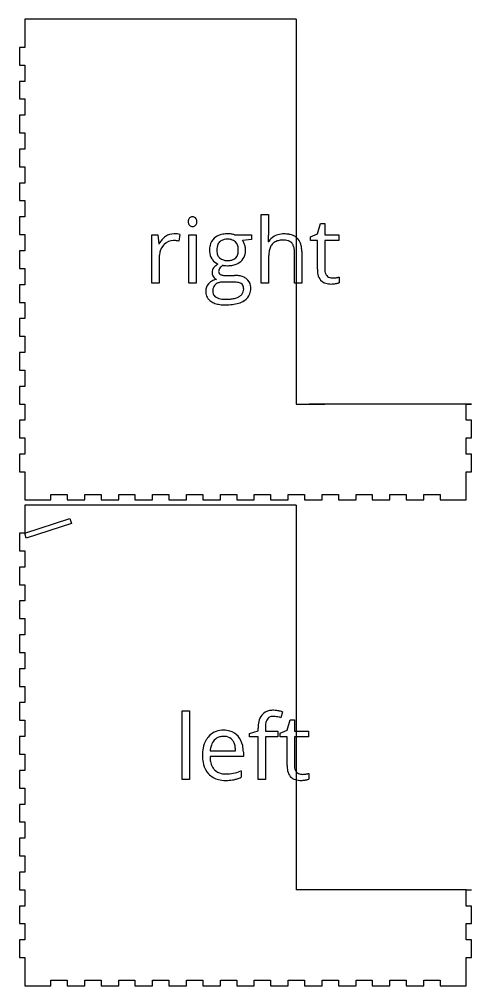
# Model space of a CAD drawing. Header units: centimetres. Extents: x 0 to 98.6, y 0.3 to 57.3.
# Drawn here: x 36 to 62.7, y 0.3 to 57.3 of the extents above; entities that cross this region are included whole.
import ezdxf

# ---------------------------------------------------------------- set-up
doc = ezdxf.new("R2010")
doc.units = ezdxf.units.CM
doc.header["$MEASUREMENT"] = 0
for name, color, linetype in [('box v5_bottom_outsideCutPath', 7, 'Continuous'), ('box v5_left_labelLayer', 7, 'Continuous'), ('box v5_left_outsideCutPath', 7, 'Continuous'), ('box v5_right_labelLayer', 7, 'Continuous'), ('box v5_right_outsideCutPath', 7, 'Continuous')]:
    doc.layers.add(name, color=color, linetype=linetype)

msp = doc.modelspace()

# ---------------------------------------------------------------- linework, layer by layer
at = {"layer": 'box v5_bottom_outsideCutPath'}
for p, q in [((36.3, 57.32), (36.3, 55.66)), ((52.3, 57.32), (36.3, 57.32)), ((52.3, 57.32), (52.3, 34.62)), ((36.3, 55.66), (35.98, 55.66)), ((35.98, 55.66), (35.98, 54.62)), ((35.98, 54.62), (36.3, 54.62)), ((36.3, 54.62), (36.3, 53.66)), ((35.98, 53.66), (35.98, 52.62)), ((36.3, 53.66), (35.98, 53.66)), ((35.98, 52.62), (36.3, 52.62)), ((36.3, 52.62), (36.3, 51.66)), ((36.3, 51.66), (35.98, 51.66)), ((35.98, 51.66), (35.98, 50.62)), ((35.98, 50.62), (36.3, 50.62)), ((36.3, 50.62), (36.3, 49.66)), ((36.3, 49.66), (35.98, 49.66)), ((35.98, 49.66), (35.98, 48.62)), ((35.98, 48.62), (36.3, 48.62)), ((36.3, 48.62), (36.3, 47.66)), ((35.98, 47.66), (35.98, 46.62)), ((36.3, 47.66), (35.98, 47.66)), ((35.98, 46.62), (36.3, 46.62)), ((36.3, 46.62), (36.3, 45.66)), ((35.98, 45.66), (35.98, 44.62)), ((36.3, 45.66), (35.98, 45.66)), ((50.251, 41.754), (50.251, 45.808)), ((50.251, 45.808), (50.684, 45.808)), ((50.684, 45.808), (50.684, 44.581)), ((53.558, 44.662), (53.74, 45.271)), ((53.74, 45.271), (53.99, 45.271)), ((53.99, 45.271), (53.99, 44.61)), ((35.98, 44.62), (36.3, 44.62)), ((36.3, 44.62), (36.3, 43.66)), ((43.8, 41.754), (43.8, 44.61)), ((43.8, 44.61), (44.157, 44.61)), ((44.157, 44.61), (44.207, 44.081)), ((45.444, 44.63), (45.384, 44.229)), ((45.978, 44.61), (46.411, 44.61)), ((45.978, 41.754), (45.978, 44.61)), ((46.411, 44.61), (46.411, 41.754)), ((48.678, 44.61), (49.665, 44.61)), ((49.665, 44.61), (49.665, 44.336)), ((53.149, 44.482), (53.558, 44.662)), ((53.149, 44.273), (53.149, 44.482)), ((53.99, 44.61), (54.819, 44.61)), ((54.819, 44.61), (54.819, 44.273)), ((44.207, 44.081), (44.228, 44.081)), ((49.665, 44.336), (49.136, 44.273)), ((50.663, 44.213), (50.689, 44.213)), ((53.558, 44.273), (53.149, 44.273)), ((53.558, 42.575), (53.558, 44.273)), ((53.99, 44.273), (53.99, 42.593)), ((54.819, 44.273), (53.99, 44.273)), ((36.3, 43.66), (35.98, 43.66)), ((35.98, 43.66), (35.98, 42.62)), ((52.206, 41.754), (52.206, 43.601)), ((52.638, 43.617), (52.638, 41.754)), ((44.233, 43.286), (44.233, 41.754)), ((50.684, 43.247), (50.684, 41.754)), ((35.98, 42.62), (36.3, 42.62)), ((36.3, 42.62), (36.3, 41.66)), ((48.162, 42.207), (48.667, 42.207)), ((35.98, 41.66), (35.98, 40.62)), ((36.3, 41.66), (35.98, 41.66)), ((44.233, 41.754), (43.8, 41.754)), ((46.411, 41.754), (45.978, 41.754)), ((48.529, 41.819), (48.011, 41.819)), ((50.684, 41.754), (50.251, 41.754)), ((52.638, 41.754), (52.206, 41.754)), ((54.84, 42.111), (54.84, 41.78)), ((35.98, 40.62), (36.3, 40.62)), ((36.3, 40.62), (36.3, 39.66)), ((36.3, 39.66), (35.98, 39.66)), ((35.98, 39.66), (35.98, 38.62)), ((35.98, 38.62), (36.3, 38.62)), ((36.3, 38.62), (36.3, 37.66)), ((36.3, 37.66), (35.98, 37.66)), ((35.98, 37.66), (35.98, 36.62)), ((35.98, 36.62), (36.3, 36.62)), ((36.3, 36.62), (36.3, 35.66)), ((35.98, 35.66), (35.98, 34.62)), ((36.3, 35.66), (35.98, 35.66)), ((35.98, 34.62), (36.3, 34.62)), ((36.3, 34.62), (36.3, 33.66)), ((52.3, 34.62), (54, 34.62)), ((62.66, 34.62), (53.074, 34.62)), ((62.34, 34.62), (62.66, 34.62)), ((62.34, 33.66), (62.34, 34.62)), ((36.3, 33.66), (35.98, 33.66)), ((35.98, 33.66), (35.98, 32.62)), ((62.66, 33.66), (62.34, 33.66)), ((62.66, 32.62), (62.66, 33.66)), ((35.98, 32.62), (36.3, 32.62)), ((36.3, 32.62), (36.3, 31.66)), ((62.34, 32.62), (62.66, 32.62)), ((62.34, 31.66), (62.34, 32.62)), ((35.98, 31.66), (35.98, 30.62)), ((36.3, 31.66), (35.98, 31.66)), ((62.66, 31.66), (62.34, 31.66)), ((62.66, 30.62), (62.66, 31.66)), ((35.98, 30.62), (36.3, 30.62)), ((36.3, 30.62), (36.3, 28.96)), ((62.34, 28.96), (62.34, 30.62)), ((62.34, 30.62), (62.66, 30.62)), ((37.84, 28.96), (37.84, 29.28)), ((37.84, 29.28), (38.8, 29.28)), ((38.8, 29.28), (38.8, 28.96)), ((39.84, 29.28), (40.8, 29.28)), ((39.84, 28.96), (39.84, 29.28)), ((40.8, 29.28), (40.8, 28.96)), ((41.84, 28.96), (41.84, 29.28)), ((41.84, 29.28), (42.8, 29.28)), ((42.8, 29.28), (42.8, 28.96)), ((43.84, 29.28), (44.8, 29.28)), ((43.84, 28.96), (43.84, 29.28)), ((44.8, 29.28), (44.8, 28.96)), ((45.84, 28.96), (45.84, 29.28)), ((45.84, 29.28), (46.8, 29.28)), ((46.8, 29.28), (46.8, 28.96)), ((47.84, 29.28), (48.8, 29.28)), ((47.84, 28.96), (47.84, 29.28)), ((48.8, 29.28), (48.8, 28.96)), ((49.84, 28.96), (49.84, 29.28)), ((49.84, 29.28), (50.8, 29.28)), ((50.8, 29.28), (50.8, 28.96)), ((51.84, 28.96), (51.84, 29.28)), ((51.84, 29.28), (52.8, 29.28)), ((52.8, 29.28), (52.8, 28.96)), ((53.84, 29.28), (54.8, 29.28)), ((53.84, 28.96), (53.84, 29.28)), ((54.8, 29.28), (54.8, 28.96)), ((55.84, 28.96), (55.84, 29.28)), ((55.84, 29.28), (56.8, 29.28)), ((56.8, 29.28), (56.8, 28.96)), ((57.84, 28.96), (57.84, 29.28)), ((57.84, 29.28), (58.8, 29.28)), ((58.8, 29.28), (58.8, 28.96)), ((59.84, 28.96), (59.84, 29.28)), ((59.84, 29.28), (60.8, 29.28)), ((60.8, 29.28), (60.8, 28.96)), ((36.3, 28.96), (37.84, 28.96)), ((36.3, 28.66), (36.3, 27)), ((52.3, 28.66), (36.3, 28.66)), ((38.8, 28.96), (39.84, 28.96)), ((40.8, 28.96), (41.84, 28.96)), ((42.8, 28.96), (43.84, 28.96)), ((44.8, 28.96), (45.84, 28.96)), ((46.8, 28.96), (47.84, 28.96)), ((48.8, 28.96), (49.84, 28.96)), ((50.8, 28.96), (51.84, 28.96)), ((52.3, 28.66), (52.3, 5.96)), ((52.8, 28.96), (53.84, 28.96)), ((54.8, 28.96), (55.84, 28.96)), ((56.8, 28.96), (57.84, 28.96)), ((58.8, 28.96), (59.84, 28.96)), ((60.8, 28.96), (62.34, 28.96)), ((36.3, 27), (38.965, 27.858)), ((39.057, 27.572), (36.392, 26.714)), ((38.965, 27.858), (39.057, 27.572)), ((36.3, 27), (35.98, 27)), ((35.98, 27), (35.98, 25.96)), ((36.392, 26.714), (36.3, 27)), ((35.98, 25.96), (36.3, 25.96)), ((36.3, 25.96), (36.3, 25)), ((36.3, 25), (35.98, 25)), ((35.98, 25), (35.98, 23.96)), ((35.98, 23.96), (36.3, 23.96)), ((36.3, 23.96), (36.3, 23)), ((35.98, 23), (35.98, 21.96)), ((36.3, 23), (35.98, 23)), ((35.98, 21.96), (36.3, 21.96)), ((36.3, 21.96), (36.3, 21)), ((36.3, 21), (35.98, 21)), ((35.98, 21), (35.98, 19.96)), ((35.98, 19.96), (36.3, 19.96)), ((36.3, 19.96), (36.3, 19)), ((36.3, 19), (35.98, 19)), ((35.98, 19), (35.98, 17.96)), ((35.98, 17.96), (36.3, 17.96)), ((36.3, 17.96), (36.3, 17)), ((35.98, 17), (35.98, 15.96)), ((36.3, 17), (35.98, 17)), ((45.588, 12.465), (45.588, 16.519)), ((45.588, 16.519), (46.02, 16.519)), ((46.02, 16.519), (46.02, 12.465)), ((51.51, 16.456), (51.398, 16.11)), ((51.77, 15.372), (51.953, 15.982)), ((51.953, 15.982), (52.203, 15.982)), ((52.203, 15.982), (52.203, 15.32)), ((35.98, 15.96), (36.3, 15.96)), ((36.3, 15.96), (36.3, 15)), ((50.059, 15.336), (50.059, 15.495)), ((50.491, 15.505), (50.491, 15.32)), ((35.98, 15), (35.98, 13.96)), ((36.3, 15), (35.98, 15)), ((49.548, 15.18), (50.059, 15.336)), ((49.548, 14.984), (49.548, 15.18)), ((50.059, 14.984), (49.548, 14.984)), ((50.059, 12.465), (50.059, 14.984)), ((50.491, 15.32), (51.218, 15.32)), ((50.491, 14.984), (50.491, 12.465)), ((51.218, 14.984), (50.491, 14.984)), ((51.218, 15.32), (51.218, 14.984)), ((51.361, 15.193), (51.77, 15.372)), ((51.361, 14.984), (51.361, 15.193)), ((51.77, 14.984), (51.361, 14.984)), ((51.77, 13.285), (51.77, 14.984)), ((52.203, 15.32), (53.031, 15.32)), ((52.203, 14.984), (52.203, 13.304)), ((53.031, 14.984), (52.203, 14.984)), ((53.031, 15.32), (53.031, 14.984)), ((35.98, 13.96), (36.3, 13.96)), ((36.3, 13.96), (36.3, 13)), ((49.194, 13.814), (47.227, 13.814)), ((47.237, 14.166), (48.73, 14.166)), ((49.194, 14.088), (49.194, 13.814)), ((35.98, 13), (35.98, 11.96)), ((36.3, 13), (35.98, 13)), ((49.071, 12.983), (49.071, 12.598)), ((53.052, 12.822), (53.052, 12.491)), ((46.02, 12.465), (45.588, 12.465)), ((50.491, 12.465), (50.059, 12.465)), ((35.98, 11.96), (36.3, 11.96)), ((36.3, 11.96), (36.3, 11)), ((35.98, 11), (35.98, 9.96)), ((36.3, 11), (35.98, 11)), ((35.98, 9.96), (36.3, 9.96)), ((36.3, 9.96), (36.3, 9)), ((36.3, 9), (35.98, 9)), ((35.98, 9), (35.98, 7.96)), ((35.98, 7.96), (36.3, 7.96)), ((36.3, 7.96), (36.3, 7)), ((35.98, 7), (35.98, 5.96)), ((36.3, 7), (35.98, 7)), ((35.98, 5.96), (36.3, 5.96)), ((36.3, 5.96), (36.3, 5)), ((62.34, 5.96), (52.3, 5.96)), ((62.34, 5), (62.34, 5.96)), ((62.34, 5.96), (62.66, 5.96)), ((36.3, 5), (35.98, 5)), ((35.98, 5), (35.98, 3.96)), ((62.66, 5), (62.34, 5)), ((62.66, 3.96), (62.66, 5)), ((35.98, 3.96), (36.3, 3.96)), ((36.3, 3.96), (36.3, 3)), ((62.34, 3), (62.34, 3.96)), ((62.34, 3.96), (62.66, 3.96)), ((35.98, 3), (35.98, 1.96)), ((36.3, 3), (35.98, 3)), ((62.66, 3), (62.34, 3)), ((62.66, 1.96), (62.66, 3)), ((35.98, 1.96), (36.3, 1.96)), ((36.3, 1.96), (36.3, 0.3)), ((62.34, 1.96), (62.66, 1.96)), ((62.34, 0.3), (62.34, 1.96)), ((37.84, 0.3), (37.84, 0.62)), ((37.84, 0.62), (38.8, 0.62)), ((38.8, 0.62), (38.8, 0.3)), ((39.84, 0.3), (39.84, 0.62)), ((39.84, 0.62), (40.8, 0.62)), ((40.8, 0.62), (40.8, 0.3)), ((41.84, 0.62), (42.8, 0.62)), ((41.84, 0.3), (41.84, 0.62)), ((42.8, 0.62), (42.8, 0.3)), ((43.84, 0.62), (44.8, 0.62)), ((43.84, 0.3), (43.84, 0.62)), ((44.8, 0.62), (44.8, 0.3)), ((45.84, 0.3), (45.84, 0.62)), ((45.84, 0.62), (46.8, 0.62)), ((46.8, 0.62), (46.8, 0.3)), ((47.84, 0.62), (48.8, 0.62)), ((47.84, 0.3), (47.84, 0.62)), ((48.8, 0.62), (48.8, 0.3)), ((49.84, 0.62), (50.8, 0.62)), ((49.84, 0.3), (49.84, 0.62)), ((50.8, 0.62), (50.8, 0.3)), ((51.84, 0.3), (51.84, 0.62)), ((51.84, 0.62), (52.8, 0.62)), ((52.8, 0.62), (52.8, 0.3)), ((53.84, 0.3), (53.84, 0.62)), ((53.84, 0.62), (54.8, 0.62)), ((54.8, 0.62), (54.8, 0.3)), ((55.84, 0.62), (56.8, 0.62)), ((55.84, 0.3), (55.84, 0.62)), ((56.8, 0.62), (56.8, 0.3)), ((57.84, 0.3), (57.84, 0.62)), ((57.84, 0.62), (58.8, 0.62)), ((58.8, 0.62), (58.8, 0.3)), ((59.84, 0.3), (59.84, 0.62)), ((59.84, 0.62), (60.8, 0.62)), ((60.8, 0.62), (60.8, 0.3)), ((36.3, 0.3), (37.84, 0.3)), ((38.8, 0.3), (39.84, 0.3)), ((40.8, 0.3), (41.84, 0.3)), ((42.8, 0.3), (43.84, 0.3)), ((44.8, 0.3), (45.84, 0.3)), ((46.8, 0.3), (47.84, 0.3)), ((48.8, 0.3), (49.84, 0.3)), ((50.8, 0.3), (51.84, 0.3)), ((52.8, 0.3), (53.84, 0.3)), ((54.8, 0.3), (55.84, 0.3)), ((56.8, 0.3), (57.84, 0.3)), ((58.8, 0.3), (59.84, 0.3)), ((60.8, 0.3), (62.34, 0.3))]:
    msp.add_line(p, q, dxfattribs=at)
for centre, radius, start, end in [((46.187, 45.419), 0.25, 92.6446, 133.471), ((46.197, 45.34), 0.33, 89.9692, 93.7642), ((46.201, 45.415), 0.255, 46.3708, 90.8879), ((46.421, 45.386), 0.479, 170.8452, 180.3545), ((46.453, 45.382), 0.511, 179.8806, 185.3686), ((46.295, 45.365), 0.352, 184.9925, 198.204), ((46.242, 45.416), 0.297, 155.9679, 171.0516), ((46.173, 45.323), 0.223, 197.7934, 224.8942), ((46.155, 45.455), 0.202, 133.788, 155.9172), ((46.186, 45.338), 0.243, 225.1301, 249.9001), ((46.194, 45.369), 0.275, 250.5, 270.5978), ((46.201, 45.346), 0.252, 269.1788, 314.2807), ((46.227, 45.441), 0.218, 17.7252, 46.4473), ((46.232, 45.319), 0.211, 313.6153, 332.2678), ((46.168, 45.35), 0.282, 332.6322, 350.0706), ((46.108, 45.401), 0.343, 4.9428, 18.1901), ((46.005, 45.38), 0.447, 349.8345, 0.3891), ((45.958, 45.384), 0.495, 359.8848, 5.3181), ((45.238, 43.588), 1.116, 124.2321, 139.4161), ((45.098, 43.799), 0.862, 89.6797, 124.4406), ((45.107, 42.676), 1.986, 84.9923, 90.1281), ((45.155, 43.21), 1.449, 78.4892, 85.0266), ((48.086, 43.72), 0.919, 106.2189, 131.5378), ((48.226, 43.266), 1.394, 93.633, 106.5409), ((48.272, 42.751), 1.91, 89.938, 94.0268), ((48.279, 43.004), 1.658, 82.5852, 90.185), ((48.33, 43.396), 1.263, 74.0089, 82.5695), ((46.793, 44.576), 3.891, 357.8674, 0.0683), ((51.422, 43.755), 0.864, 119.8316, 147.9726), ((51.526, 43.594), 1.056, 116.6658, 120.4183), ((51.546, 43.543), 1.11, 96.6653, 116.3782), ((51.588, 43.253), 1.404, 89.8927, 96.9959), ((51.601, 42.902), 1.755, 80.6863, 90.3537), ((51.711, 43.544), 1.103, 65.6023, 80.8844), ((51.842, 43.84), 0.78, 46.7401, 65.4131), ((45.5, 43.364), 1.461, 139.4139, 150.6033), ((45.224, 43.338), 0.988, 138.9576, 174.5422), ((45.251, 43.312), 1.025, 135.6209, 138.8378), ((45.067, 43.519), 0.749, 89.6335, 137.0881), ((45.071, 43.254), 1.014, 87.3436, 89.966), ((45.053, 42.941), 1.328, 81.5884, 87.1917), ((44.97, 42.369), 1.906, 77.4454, 81.636), ((48.445, 43.695), 1.25, 166.8196, 180.4839), ((48.03, 43.8), 0.822, 132.3288, 167.3341), ((48.432, 43.729), 0.807, 162.5912, 175.7343), ((48.157, 43.819), 0.519, 135.584, 163.0016), ((48.139, 43.83), 0.498, 122.5211, 134.9967), ((48.184, 43.748), 0.591, 101.062, 121.9739), ((48.249, 43.439), 0.908, 89.5859, 101.3334), ((48.267, 43.406), 0.941, 76.1095, 90.7028), ((48.388, 43.839), 0.491, 13.9536, 77.6674), ((47.967, 43.716), 0.93, 359.1806, 15.0432), ((48.585, 43.837), 0.703, 29.4584, 38.3577), ((48.298, 43.673), 1.034, 23.1846, 29.5422), ((48.024, 43.552), 1.333, 21.2506, 23.349), ((48.49, 43.737), 0.832, 6.8505, 20.9872), ((48.988, 44.45), 1.692, 351.9713, 354.9619), ((48.115, 44.526), 2.568, 354.9829, 357.8943), ((51.447, 43.593), 0.72, 140.6208, 160.5049), ((51.353, 43.657), 0.606, 118.4551, 139.6706), ((51.447, 43.472), 0.813, 100.1068, 118.0847), ((51.54, 42.985), 1.309, 89.5919, 100.3595), ((51.552, 43.148), 1.147, 84.0198, 90.1511), ((51.595, 43.517), 0.775, 71.0828, 84.3691), ((51.692, 43.787), 0.488, 43.3791, 71.5386), ((51.666, 43.776), 0.515, 22.7024, 42.342), ((51.436, 43.68), 0.764, 8.4931, 22.658), ((51.851, 43.868), 0.753, 19.2204, 45.7661), ((51.417, 43.707), 1.216, 6.4734, 19.6468), ((45.546, 43.288), 1.313, 173.6907, 180.0883), ((48.286, 43.684), 1.091, 179.9759, 183.6207), ((48.09, 43.662), 0.894, 183.0161, 212.3123), ((48.76, 43.697), 1.138, 175.3393, 180.0864), ((48.467, 43.689), 0.844, 179.5618, 191.6529), ((48.173, 43.625), 0.544, 191.3555, 213.366), ((48.405, 43.583), 0.477, 282.7797, 346.4829), ((48.021, 43.691), 0.876, 345.4362, 0.7466), ((48.515, 43.642), 0.802, 310.6098, 342.0924), ((48.332, 43.692), 0.992, 342.565, 0.5958), ((48.255, 43.705), 1.069, 359.8711, 7.0432), ((53.475, 43.248), 2.791, 178.108, 180.023), ((52.753, 43.28), 2.069, 171.3202, 178.3407), ((51.946, 43.408), 1.251, 160.1567, 171.5313), ((50.983, 43.608), 1.223, 359.6714, 8.6877), ((50.768, 43.624), 1.87, 359.7945, 6.7744), ((48.127, 43.689), 0.94, 212.4714, 215.8875), ((47.986, 43.575), 0.758, 215.1641, 247.4748), ((48.166, 42.037), 0.959, 125.2213, 132.8656), ((48.4, 41.713), 1.359, 121.2353, 125.3795), ((48.103, 43.584), 0.463, 213.9574, 227.7972), ((48.164, 43.659), 0.559, 228.2621, 254.7341), ((48.365, 42.121), 0.77, 117.3935, 128.4095), ((48.225, 43.958), 1.174, 259.4963, 263.3904), ((48.242, 43.927), 0.839, 254.4016, 267.4349), ((48.247, 44.173), 1.39, 263.4837, 270.1271), ((48.263, 44.202), 1.114, 267.0154, 270.0323), ((48.251, 44.662), 1.879, 269.9692, 272.9312), ((48.276, 44.03), 0.942, 269.2257, 284.3773), ((48.284, 44.211), 1.427, 272.5335, 285.258), ((48.413, 43.761), 0.959, 284.9316, 310.6223), ((47.844, 42.378), 0.495, 161.7226, 180.4843), ((47.846, 42.374), 0.497, 179.9837, 182.9377), ((47.75, 42.364), 0.401, 182.1767, 215.3416), ((47.789, 42.393), 0.438, 144.4963, 161.3351), ((47.934, 42.285), 0.619, 132.7259, 144.1479), ((48.06, 42.438), 0.325, 147.5369, 180.2592), ((47.959, 42.434), 0.224, 179.2919, 198.358), ((47.917, 42.423), 0.181, 199.2292, 239.5691), ((48.167, 42.366), 0.454, 128.0882, 147.14), ((47.952, 42.471), 0.24, 238.2198, 239.8459), ((47.979, 42.528), 0.303, 240.7303, 254.5027), ((48.062, 42.813), 0.6, 254.1637, 262.2123), ((48.128, 43.271), 1.063, 262.0556, 267.2083), ((48.159, 43.853), 1.645, 267.0919, 270.0863), ((48.677, 40.437), 1.77, 81.5744, 90.306), ((54.917, 42.559), 1.359, 179.3551, 192.8478), ((54.235, 42.375), 0.654, 190.3818, 253.8772), ((54.861, 42.587), 0.871, 179.6416, 189.7506), ((54.554, 42.533), 0.559, 189.548, 205.7874), ((54.427, 42.474), 0.42, 206.1295, 221.4084), ((54.413, 42.464), 0.402, 221.5949, 262.3505), ((47.632, 41.281), 0.661, 138.3916, 181.0053), ((47.702, 41.218), 0.755, 113.8122, 138.3496), ((47.835, 40.932), 1.07, 102.2871, 114.1173), ((47.85, 41.333), 0.456, 130.7945, 169.0413), ((47.857, 42.441), 0.533, 215.465, 217.1748), ((47.793, 42.386), 0.449, 216.5862, 245.4969), ((47.881, 41.293), 0.507, 117.2305, 130.5023), ((47.942, 41.165), 0.649, 99.8103, 116.823), ((48.005, 40.825), 0.994, 89.6435, 100.0209), ((48.536, 39.067), 2.752, 86.5054, 90.1399), ((48.606, 40.189), 1.628, 81.4172, 86.5757), ((48.721, 40.933), 0.875, 73.41, 81.5907), ((48.774, 41.07), 1.13, 68.3671, 81.7399), ((48.857, 41.377), 0.41, 58.9972, 73.8586), ((48.924, 41.498), 0.273, 31.5095, 58.0778), ((48.853, 41.458), 0.355, 10.6609, 30.9362), ((48.901, 41.394), 0.782, 52.188, 68.2501), ((48.989, 41.514), 0.633, 8.6201, 51.8982), ((54.369, 42.831), 1.13, 253.7848, 270.8853), ((54.447, 42.637), 0.578, 261.3266, 270.1913), ((54.386, 42.811), 1.109, 270.0032, 270.7604), ((54.38, 43.05), 1.348, 270.8933, 275.5484), ((54.452, 43.479), 1.42, 269.8804, 278.3028), ((54.33, 43.574), 1.875, 275.526, 279.2939), ((54.374, 43.321), 1.618, 279.1864, 280.1142), ((54.465, 43.369), 1.309, 278.4155, 279.0082), ((54.447, 42.927), 1.217, 280.007, 283.3735), ((54.306, 44.387), 2.34, 278.959, 280.5104), ((54.555, 42.475), 0.752, 283.3069, 288.1198), ((54.458, 43.572), 1.511, 280.4848, 282.6268), ((54.591, 42.98), 0.904, 282.5877, 285.5795), ((54.658, 42.165), 0.425, 287.9888, 295.3048), ((54.658, 42.734), 0.649, 285.7238, 286.2564), ((47.884, 41.269), 0.913, 179.9785, 183.0227), ((47.673, 41.248), 0.701, 182.208, 207.7462), ((48.08, 41.279), 0.692, 168.2581, 180.382), ((47.822, 41.269), 0.434, 179.2208, 200.9355), ((47.771, 41.257), 0.382, 202.0287, 236.1457), ((48.623, 41.505), 0.631, 301.2231, 318.6238), ((48.739, 41.398), 0.473, 319.0765, 1.1407), ((48.627, 41.412), 0.585, 359.5461, 10.9905), ((48.83, 41.398), 0.795, 302.9904, 339.5495), ((48.692, 41.432), 0.936, 340.5269, 0.7202), ((48.678, 41.448), 0.95, 359.7431, 9.7326), ((47.656, 41.255), 0.689, 208.9036, 236.4231), ((47.837, 41.513), 1.005, 235.9668, 251.2229), ((48.008, 42.016), 1.536, 251.2102, 262.7064), ((47.849, 41.355), 0.507, 235.0635, 238.5042), ((47.939, 41.517), 0.693, 239.1066, 254.4863), ((48.06, 41.933), 1.126, 254.2324, 263.4937), ((48.127, 42.895), 2.423, 262.5635, 270.2699), ((48.136, 42.575), 1.772, 263.4108, 270.1457), ((48.153, 43.9), 3.428, 269.7545, 276.617), ((48.144, 43.029), 2.226, 269.9082, 269.9997), ((48.154, 43.71), 2.908, 269.7957, 275.3991), ((48.263, 42.593), 1.785, 275.2957, 283.3516), ((48.306, 42.622), 2.141, 276.494, 286.4954), ((48.44, 41.863), 1.034, 283.1371, 295.8573), ((48.571, 41.576), 0.718, 296.4048, 301.8009), ((48.551, 41.814), 1.297, 286.2542, 302.528), ((48.685, 41.582), 1.028, 303.187, 304.1721), ((50.971, 15.233), 1.315, 89.6697, 99.9314), ((50.971, 15.155), 1.393, 81.5641, 89.7017), ((50.987, 15.707), 0.907, 141.7434, 168.2322), ((50.853, 15.777), 0.758, 98.2551, 139.6203), ((51.019, 15.741), 0.5, 145.0689, 162.1802), ((50.913, 15.809), 0.375, 102.7677, 144.338), ((50.965, 15.607), 0.583, 89.4859, 103.4197), ((50.967, 15.26), 0.93, 83.0761, 89.7927), ((50.91, 14.804), 1.39, 76.5183, 83.0217), ((50.873, 14.472), 2.083, 75.974, 81.6565), ((50.748, 14.113), 2.1, 71.9613, 76.5918), ((50.705, 13.775), 2.8, 73.2964, 76.0946), ((51.811, 15.515), 1.753, 167.5776, 180.6587), ((52.533, 15.506), 2.042, 178.1973, 180.0232), ((51.974, 15.53), 1.483, 171.6528, 178.4384), ((51.382, 15.619), 0.884, 161.8438, 171.7847), ((48.101, 14.145), 1.281, 140.1056, 148.9067), ((47.974, 14.262), 1.108, 92.4763, 140.5386), ((47.967, 14.345), 0.659, 106.4657, 137.9176), ((48.018, 14.158), 0.853, 89.4422, 106.209), ((48.031, 13.843), 1.529, 89.9638, 93.9176), ((48.031, 14.121), 0.889, 79.6468, 90.291), ((48.044, 14.055), 1.318, 74.2126, 90.545), ((48.094, 14.411), 0.593, 40.0823, 80.6243), ((48.127, 14.359), 1.003, 41.2065, 74.0233), ((47.97, 14.224), 1.209, 11.5994, 41.1496), ((49.049, 13.884), 2.271, 168.9539, 180.3843), ((48.308, 14.035), 1.514, 149.4071, 169.1854), ((48.492, 14.077), 1.257, 160.3353, 172.5315), ((48.114, 14.216), 0.854, 138.0995, 160.5866), ((48.033, 14.365), 0.669, 23.4822, 39.7072), ((47.783, 14.26), 0.94, 8.7342, 23.2772), ((47.256, 14.174), 1.474, 359.6745, 8.9225), ((47.433, 14.1), 1.76, 359.6148, 12.0336), ((49.249, 13.869), 2.47, 179.9887, 181.7992), ((48.693, 13.836), 1.914, 181.3575, 194.492), ((48.962, 13.849), 1.736, 181.1447, 190.8007), ((48.864, 14.017), 1.634, 172.1545, 174.7615), ((48.075, 13.667), 1.273, 194.0877, 223.0538), ((48.35, 13.728), 1.112, 190.6006, 206.0275), ((48.079, 13.6), 0.812, 206.295, 222.5558), ((53.13, 13.27), 1.359, 179.3551, 192.8478), ((53.074, 13.298), 0.871, 179.6416, 189.7506), ((52.766, 13.243), 0.559, 189.548, 205.7874), ((48.007, 13.618), 1.19, 223.5466, 256.1957), ((48.055, 13.588), 0.786, 223.0645, 258.1401), ((48.15, 13.981), 1.191, 257.5312, 270.4319), ((48.151, 15.075), 2.284, 270.1984, 292.209), ((48.036, 14.979), 2.596, 287.9023, 293.4862), ((48.042, 15.39), 2.618, 291.8255, 293.1613), ((52.448, 13.086), 0.654, 190.3818, 253.8772), ((52.64, 13.185), 0.42, 206.1295, 221.4084), ((52.626, 13.174), 0.402, 221.5949, 262.3505), ((52.66, 13.348), 0.578, 261.3266, 270.1913), ((52.664, 14.19), 1.42, 269.8804, 278.3028), ((52.678, 14.079), 1.309, 278.4155, 279.0082), ((52.519, 15.098), 2.34, 278.959, 280.5104), ((52.671, 14.283), 1.511, 280.4848, 282.6268), ((52.804, 13.691), 0.904, 282.5877, 285.5795), ((52.871, 13.445), 0.649, 285.7238, 286.2564), ((48.129, 14.093), 1.681, 256.0088, 270.4848), ((48.146, 15.936), 3.524, 269.9669, 271.9931), ((48.179, 15.087), 2.673, 271.912, 275.9727), ((48.27, 14.234), 1.816, 275.9054, 281.6604), ((48.225, 14.398), 1.986, 281.9936, 287.8851), ((52.582, 13.542), 1.13, 253.7848, 270.8853), ((52.599, 13.522), 1.109, 270.0032, 270.7604), ((52.593, 13.761), 1.348, 270.8933, 275.5484), ((52.542, 14.285), 1.875, 275.526, 279.2939), ((52.587, 14.032), 1.618, 279.1864, 280.1142), ((52.659, 13.638), 1.217, 280.007, 283.3735), ((52.768, 13.186), 0.752, 283.3069, 288.1198), ((52.87, 12.875), 0.425, 287.9888, 295.3048)]:
    msp.add_arc(centre, radius, start, end, dxfattribs=at)
at = {"layer": 'box v5_left_labelLayer'}
for p, q in [((45.588, 12.465), (45.588, 16.519)), ((45.588, 16.519), (46.02, 16.519)), ((46.02, 16.519), (46.02, 12.465)), ((51.51, 16.456), (51.398, 16.11)), ((51.77, 15.372), (51.953, 15.982)), ((51.953, 15.982), (52.203, 15.982)), ((52.203, 15.982), (52.203, 15.32)), ((50.059, 15.336), (50.059, 15.495)), ((50.491, 15.505), (50.491, 15.32)), ((49.548, 15.18), (50.059, 15.336)), ((49.548, 14.984), (49.548, 15.18)), ((50.059, 14.984), (49.548, 14.984)), ((50.059, 12.465), (50.059, 14.984)), ((50.491, 15.32), (51.218, 15.32)), ((51.218, 14.984), (50.491, 14.984)), ((50.491, 14.984), (50.491, 12.465)), ((51.218, 15.32), (51.218, 14.984)), ((51.361, 15.193), (51.77, 15.372)), ((51.361, 14.984), (51.361, 15.193)), ((51.77, 14.984), (51.361, 14.984)), ((51.77, 13.285), (51.77, 14.984)), ((52.203, 15.32), (53.031, 15.32)), ((52.203, 14.984), (52.203, 13.304)), ((53.031, 14.984), (52.203, 14.984)), ((53.031, 15.32), (53.031, 14.984)), ((49.194, 13.814), (47.227, 13.814)), ((47.237, 14.166), (48.73, 14.166)), ((49.194, 14.088), (49.194, 13.814)), ((49.071, 12.983), (49.071, 12.598)), ((53.052, 12.822), (53.052, 12.491)), ((46.02, 12.465), (45.588, 12.465)), ((50.491, 12.465), (50.059, 12.465))]:
    msp.add_line(p, q, dxfattribs=at)
for centre, radius, start, end in [((50.971, 15.233), 1.315, 89.6697, 99.9314), ((50.971, 15.155), 1.393, 81.5641, 89.7017), ((50.987, 15.707), 0.907, 141.7434, 168.2322), ((50.853, 15.777), 0.758, 98.2551, 139.6203), ((51.019, 15.741), 0.5, 145.0689, 162.1802), ((50.913, 15.809), 0.375, 102.7677, 144.338), ((50.965, 15.607), 0.583, 89.4859, 103.4197), ((50.967, 15.26), 0.93, 83.0761, 89.7927), ((50.91, 14.804), 1.39, 76.5183, 83.0217), ((50.873, 14.472), 2.083, 75.974, 81.6565), ((50.748, 14.113), 2.1, 71.9613, 76.5918), ((50.705, 13.775), 2.8, 73.2964, 76.0946), ((51.811, 15.515), 1.753, 167.5776, 180.6587), ((52.533, 15.506), 2.042, 178.1973, 180.0232), ((51.974, 15.53), 1.483, 171.6528, 178.4384), ((51.382, 15.619), 0.884, 161.8438, 171.7847), ((48.101, 14.145), 1.281, 140.1056, 148.9067), ((47.974, 14.262), 1.108, 92.4763, 140.5386), ((47.967, 14.345), 0.659, 106.4657, 137.9176), ((48.018, 14.158), 0.853, 89.4422, 106.209), ((48.031, 13.843), 1.529, 89.9638, 93.9176), ((48.031, 14.121), 0.889, 79.6468, 90.291), ((48.044, 14.055), 1.318, 74.2126, 90.545), ((48.094, 14.411), 0.593, 40.0823, 80.6243), ((48.127, 14.359), 1.003, 41.2065, 74.0233), ((47.97, 14.224), 1.209, 11.5994, 41.1496), ((49.049, 13.884), 2.271, 168.9539, 180.3843), ((48.308, 14.035), 1.514, 149.4071, 169.1854), ((48.492, 14.077), 1.257, 160.3353, 172.5315), ((48.114, 14.216), 0.854, 138.0995, 160.5866), ((48.033, 14.365), 0.669, 23.4822, 39.7072), ((47.783, 14.26), 0.94, 8.7342, 23.2772), ((47.256, 14.174), 1.474, 359.6745, 8.9225), ((47.433, 14.1), 1.76, 359.6148, 12.0336), ((49.249, 13.869), 2.47, 179.9887, 181.7992), ((48.693, 13.836), 1.914, 181.3575, 194.492), ((48.962, 13.849), 1.736, 181.1447, 190.8007), ((48.864, 14.017), 1.634, 172.1545, 174.7615), ((48.075, 13.667), 1.273, 194.0877, 223.0538), ((48.35, 13.728), 1.112, 190.6006, 206.0275), ((48.079, 13.6), 0.812, 206.295, 222.5558), ((53.13, 13.27), 1.359, 179.3551, 192.8478), ((53.074, 13.298), 0.871, 179.6416, 189.7506), ((52.766, 13.243), 0.559, 189.548, 205.7874), ((48.007, 13.618), 1.19, 223.5466, 256.1957), ((48.055, 13.588), 0.786, 223.0645, 258.1401), ((48.15, 13.981), 1.191, 257.5312, 270.4319), ((48.151, 15.075), 2.284, 270.1984, 292.209), ((48.036, 14.979), 2.596, 287.9023, 293.4862), ((48.042, 15.39), 2.618, 291.8255, 293.1613), ((52.448, 13.086), 0.654, 190.3818, 253.8772), ((52.64, 13.185), 0.42, 206.1295, 221.4084), ((52.626, 13.174), 0.402, 221.5949, 262.3505), ((52.66, 13.348), 0.578, 261.3266, 270.1913), ((52.664, 14.19), 1.42, 269.8804, 278.3028), ((52.678, 14.079), 1.309, 278.4155, 279.0082), ((52.519, 15.098), 2.34, 278.959, 280.5104), ((52.671, 14.283), 1.511, 280.4848, 282.6268), ((52.804, 13.691), 0.904, 282.5877, 285.5795), ((52.871, 13.445), 0.649, 285.7238, 286.2564), ((48.129, 14.093), 1.681, 256.0088, 270.4848), ((48.146, 15.936), 3.524, 269.9669, 271.9931), ((48.179, 15.087), 2.673, 271.912, 275.9727), ((48.27, 14.234), 1.816, 275.9054, 281.6604), ((48.225, 14.398), 1.986, 281.9936, 287.8851), ((52.582, 13.542), 1.13, 253.7848, 270.8853), ((52.599, 13.522), 1.109, 270.0032, 270.7604), ((52.593, 13.761), 1.348, 270.8933, 275.5484), ((52.542, 14.285), 1.875, 275.526, 279.2939), ((52.587, 14.032), 1.618, 279.1864, 280.1142), ((52.659, 13.638), 1.217, 280.007, 283.3735), ((52.768, 13.186), 0.752, 283.3069, 288.1198), ((52.87, 12.875), 0.425, 287.9888, 295.3048)]:
    msp.add_arc(centre, radius, start, end, dxfattribs=at)
at = {"layer": 'box v5_left_outsideCutPath'}
for p, q in [((52.3, 28.66), (36.3, 28.66)), ((36.3, 28.66), (36.3, 27)), ((52.3, 28.66), (52.3, 5.96)), ((36.3, 27), (38.965, 27.858)), ((39.057, 27.572), (36.392, 26.714)), ((38.965, 27.858), (39.057, 27.572)), ((35.98, 27), (35.98, 25.96)), ((36.3, 27), (35.98, 27)), ((36.392, 26.714), (36.3, 27)), ((35.98, 25.96), (36.3, 25.96)), ((36.3, 25.96), (36.3, 25)), ((36.3, 25), (35.98, 25)), ((35.98, 25), (35.98, 23.96)), ((35.98, 23.96), (36.3, 23.96)), ((36.3, 23.96), (36.3, 23)), ((35.98, 23), (35.98, 21.96)), ((36.3, 23), (35.98, 23)), ((35.98, 21.96), (36.3, 21.96)), ((36.3, 21.96), (36.3, 21)), ((35.98, 21), (35.98, 19.96)), ((36.3, 21), (35.98, 21)), ((35.98, 19.96), (36.3, 19.96)), ((36.3, 19.96), (36.3, 19)), ((36.3, 19), (35.98, 19)), ((35.98, 19), (35.98, 17.96)), ((35.98, 17.96), (36.3, 17.96)), ((36.3, 17.96), (36.3, 17)), ((36.3, 17), (35.98, 17)), ((35.98, 17), (35.98, 15.96)), ((35.98, 15.96), (36.3, 15.96)), ((36.3, 15.96), (36.3, 15)), ((35.98, 15), (35.98, 13.96)), ((36.3, 15), (35.98, 15)), ((35.98, 13.96), (36.3, 13.96)), ((36.3, 13.96), (36.3, 13)), ((35.98, 13), (35.98, 11.96)), ((36.3, 13), (35.98, 13)), ((35.98, 11.96), (36.3, 11.96)), ((36.3, 11.96), (36.3, 11)), ((35.98, 11), (35.98, 9.96)), ((36.3, 11), (35.98, 11)), ((35.98, 9.96), (36.3, 9.96)), ((36.3, 9.96), (36.3, 9)), ((36.3, 9), (35.98, 9)), ((35.98, 9), (35.98, 7.96)), ((35.98, 7.96), (36.3, 7.96)), ((36.3, 7.96), (36.3, 7)), ((35.98, 7), (35.98, 5.96)), ((36.3, 7), (35.98, 7)), ((35.98, 5.96), (36.3, 5.96)), ((36.3, 5.96), (36.3, 5)), ((62.34, 5.96), (52.3, 5.96)), ((62.34, 5.96), (62.66, 5.96)), ((62.34, 5), (62.34, 5.96)), ((35.98, 5), (35.98, 3.96)), ((36.3, 5), (35.98, 5)), ((62.66, 5), (62.34, 5)), ((62.66, 3.96), (62.66, 5)), ((35.98, 3.96), (36.3, 3.96)), ((36.3, 3.96), (36.3, 3)), ((62.34, 3), (62.34, 3.96)), ((62.34, 3.96), (62.66, 3.96)), ((35.98, 3), (35.98, 1.96)), ((36.3, 3), (35.98, 3)), ((62.66, 3), (62.34, 3)), ((62.66, 1.96), (62.66, 3)), ((35.98, 1.96), (36.3, 1.96)), ((36.3, 1.96), (36.3, 0.3)), ((62.34, 1.96), (62.66, 1.96)), ((62.34, 0.3), (62.34, 1.96)), ((37.84, 0.62), (38.8, 0.62)), ((37.84, 0.3), (37.84, 0.62)), ((38.8, 0.62), (38.8, 0.3)), ((39.84, 0.3), (39.84, 0.62)), ((39.84, 0.62), (40.8, 0.62)), ((40.8, 0.62), (40.8, 0.3)), ((41.84, 0.3), (41.84, 0.62)), ((41.84, 0.62), (42.8, 0.62)), ((42.8, 0.62), (42.8, 0.3)), ((43.84, 0.62), (44.8, 0.62)), ((43.84, 0.3), (43.84, 0.62)), ((44.8, 0.62), (44.8, 0.3)), ((45.84, 0.62), (46.8, 0.62)), ((45.84, 0.3), (45.84, 0.62)), ((46.8, 0.62), (46.8, 0.3)), ((47.84, 0.62), (48.8, 0.62)), ((47.84, 0.3), (47.84, 0.62)), ((48.8, 0.62), (48.8, 0.3)), ((49.84, 0.62), (50.8, 0.62)), ((49.84, 0.3), (49.84, 0.62)), ((50.8, 0.62), (50.8, 0.3)), ((51.84, 0.62), (52.8, 0.62)), ((51.84, 0.3), (51.84, 0.62)), ((52.8, 0.62), (52.8, 0.3)), ((53.84, 0.62), (54.8, 0.62)), ((53.84, 0.3), (53.84, 0.62)), ((54.8, 0.62), (54.8, 0.3)), ((55.84, 0.3), (55.84, 0.62)), ((55.84, 0.62), (56.8, 0.62)), ((56.8, 0.62), (56.8, 0.3)), ((57.84, 0.62), (58.8, 0.62)), ((57.84, 0.3), (57.84, 0.62)), ((58.8, 0.62), (58.8, 0.3)), ((59.84, 0.3), (59.84, 0.62)), ((59.84, 0.62), (60.8, 0.62)), ((60.8, 0.62), (60.8, 0.3)), ((36.3, 0.3), (37.84, 0.3)), ((38.8, 0.3), (39.84, 0.3)), ((40.8, 0.3), (41.84, 0.3)), ((42.8, 0.3), (43.84, 0.3)), ((44.8, 0.3), (45.84, 0.3)), ((46.8, 0.3), (47.84, 0.3)), ((48.8, 0.3), (49.84, 0.3)), ((50.8, 0.3), (51.84, 0.3)), ((52.8, 0.3), (53.84, 0.3)), ((54.8, 0.3), (55.84, 0.3)), ((56.8, 0.3), (57.84, 0.3)), ((58.8, 0.3), (59.84, 0.3)), ((60.8, 0.3), (62.34, 0.3))]:
    msp.add_line(p, q, dxfattribs=at)
at = {"layer": 'box v5_right_labelLayer'}
for p, q in [((50.251, 41.754), (50.251, 45.808)), ((50.251, 45.808), (50.684, 45.808)), ((50.684, 45.808), (50.684, 44.581)), ((53.558, 44.662), (53.74, 45.271)), ((53.74, 45.271), (53.99, 45.271)), ((53.99, 45.271), (53.99, 44.61)), ((43.8, 41.754), (43.8, 44.61)), ((43.8, 44.61), (44.157, 44.61)), ((44.157, 44.61), (44.207, 44.081)), ((45.444, 44.63), (45.384, 44.229)), ((45.978, 44.61), (46.411, 44.61)), ((45.978, 41.754), (45.978, 44.61)), ((46.411, 44.61), (46.411, 41.754)), ((48.678, 44.61), (49.665, 44.61)), ((49.665, 44.61), (49.665, 44.336)), ((53.149, 44.482), (53.558, 44.662)), ((53.149, 44.273), (53.149, 44.482)), ((53.99, 44.61), (54.819, 44.61)), ((54.819, 44.61), (54.819, 44.273)), ((44.207, 44.081), (44.228, 44.081)), ((49.665, 44.336), (49.136, 44.273)), ((50.663, 44.213), (50.689, 44.213)), ((53.558, 44.273), (53.149, 44.273)), ((53.558, 42.575), (53.558, 44.273)), ((53.99, 44.273), (53.99, 42.593)), ((54.819, 44.273), (53.99, 44.273)), ((52.206, 41.754), (52.206, 43.601)), ((52.638, 43.617), (52.638, 41.754)), ((44.233, 43.286), (44.233, 41.754)), ((50.684, 43.247), (50.684, 41.754)), ((48.162, 42.207), (48.667, 42.207)), ((44.233, 41.754), (43.8, 41.754)), ((46.411, 41.754), (45.978, 41.754)), ((48.529, 41.819), (48.011, 41.819)), ((50.684, 41.754), (50.251, 41.754)), ((52.638, 41.754), (52.206, 41.754)), ((54.84, 42.111), (54.84, 41.78))]:
    msp.add_line(p, q, dxfattribs=at)
for centre, radius, start, end in [((46.187, 45.419), 0.25, 92.6446, 133.471), ((46.197, 45.34), 0.33, 89.9692, 93.7642), ((46.201, 45.415), 0.255, 46.3708, 90.8879), ((46.421, 45.386), 0.479, 170.8452, 180.3545), ((46.453, 45.382), 0.511, 179.8806, 185.3686), ((46.295, 45.365), 0.352, 184.9925, 198.204), ((46.242, 45.416), 0.297, 155.9679, 171.0516), ((46.173, 45.323), 0.223, 197.7934, 224.8942), ((46.155, 45.455), 0.202, 133.788, 155.9172), ((46.186, 45.338), 0.243, 225.1301, 249.9001), ((46.194, 45.369), 0.275, 250.5, 270.5978), ((46.201, 45.346), 0.252, 269.1788, 314.2807), ((46.227, 45.441), 0.218, 17.7252, 46.4473), ((46.232, 45.319), 0.211, 313.6153, 332.2678), ((46.168, 45.35), 0.282, 332.6322, 350.0706), ((46.108, 45.401), 0.343, 4.9428, 18.1901), ((46.005, 45.38), 0.447, 349.8345, 0.3891), ((45.958, 45.384), 0.495, 359.8848, 5.3181), ((45.238, 43.588), 1.116, 124.2321, 139.4161), ((45.098, 43.799), 0.862, 89.6797, 124.4406), ((45.107, 42.676), 1.986, 84.9923, 90.1281), ((45.155, 43.21), 1.449, 78.4892, 85.0266), ((48.086, 43.72), 0.919, 106.2189, 131.5378), ((48.226, 43.266), 1.394, 93.633, 106.5409), ((48.272, 42.751), 1.91, 89.938, 94.0268), ((48.279, 43.004), 1.658, 82.5852, 90.185), ((48.33, 43.396), 1.263, 74.0089, 82.5695), ((46.793, 44.576), 3.891, 357.8674, 0.0683), ((51.422, 43.755), 0.864, 119.8316, 147.9726), ((51.526, 43.594), 1.056, 116.6658, 120.4183), ((51.546, 43.543), 1.11, 96.6653, 116.3782), ((51.588, 43.253), 1.404, 89.8927, 96.9959), ((51.601, 42.902), 1.755, 80.6863, 90.3537), ((51.711, 43.544), 1.103, 65.6023, 80.8844), ((51.842, 43.84), 0.78, 46.7401, 65.4131), ((45.5, 43.364), 1.461, 139.4139, 150.6033), ((45.224, 43.338), 0.988, 138.9576, 174.5422), ((45.251, 43.312), 1.025, 135.6209, 138.8378), ((45.067, 43.519), 0.749, 89.6335, 137.0881), ((45.071, 43.254), 1.014, 87.3436, 89.966), ((45.053, 42.941), 1.328, 81.5884, 87.1917), ((44.97, 42.369), 1.906, 77.4454, 81.636), ((48.445, 43.695), 1.25, 166.8196, 180.4839), ((48.03, 43.8), 0.822, 132.3288, 167.3341), ((48.432, 43.729), 0.807, 162.5912, 175.7343), ((48.157, 43.819), 0.519, 135.584, 163.0016), ((48.139, 43.83), 0.498, 122.5211, 134.9967), ((48.184, 43.748), 0.591, 101.062, 121.9739), ((48.249, 43.439), 0.908, 89.5859, 101.3334), ((48.267, 43.406), 0.941, 76.1095, 90.7028), ((48.388, 43.839), 0.491, 13.9536, 77.6674), ((47.967, 43.716), 0.93, 359.1806, 15.0432), ((48.585, 43.837), 0.703, 29.4584, 38.3577), ((48.298, 43.673), 1.034, 23.1846, 29.5422), ((48.024, 43.552), 1.333, 21.2506, 23.349), ((48.49, 43.737), 0.832, 6.8505, 20.9872), ((48.988, 44.45), 1.692, 351.9713, 354.9619), ((48.115, 44.526), 2.568, 354.9829, 357.8943), ((51.447, 43.593), 0.72, 140.6208, 160.5049), ((51.353, 43.657), 0.606, 118.4551, 139.6706), ((51.447, 43.472), 0.813, 100.1068, 118.0847), ((51.54, 42.985), 1.309, 89.5919, 100.3595), ((51.552, 43.148), 1.147, 84.0198, 90.1511), ((51.595, 43.517), 0.775, 71.0828, 84.3691), ((51.692, 43.787), 0.488, 43.3791, 71.5386), ((51.666, 43.776), 0.515, 22.7024, 42.342), ((51.436, 43.68), 0.764, 8.4931, 22.658), ((51.851, 43.868), 0.753, 19.2204, 45.7661), ((51.417, 43.707), 1.216, 6.4734, 19.6468), ((45.546, 43.288), 1.313, 173.6907, 180.0883), ((48.286, 43.684), 1.091, 179.9759, 183.6207), ((48.09, 43.662), 0.894, 183.0161, 212.3123), ((48.76, 43.697), 1.138, 175.3393, 180.0864), ((48.467, 43.689), 0.844, 179.5618, 191.6529), ((48.173, 43.625), 0.544, 191.3555, 213.366), ((48.405, 43.583), 0.477, 282.7797, 346.4829), ((48.021, 43.691), 0.876, 345.4362, 0.7466), ((48.515, 43.642), 0.802, 310.6098, 342.0924), ((48.332, 43.692), 0.992, 342.565, 0.5958), ((48.255, 43.705), 1.069, 359.8711, 7.0432), ((53.475, 43.248), 2.791, 178.108, 180.023), ((52.753, 43.28), 2.069, 171.3202, 178.3407), ((51.946, 43.408), 1.251, 160.1567, 171.5313), ((50.983, 43.608), 1.223, 359.6714, 8.6877), ((50.768, 43.624), 1.87, 359.7945, 6.7744), ((48.127, 43.689), 0.94, 212.4714, 215.8875), ((47.986, 43.575), 0.758, 215.1641, 247.4748), ((48.166, 42.037), 0.959, 125.2213, 132.8656), ((48.4, 41.713), 1.359, 121.2353, 125.3795), ((48.103, 43.584), 0.463, 213.9574, 227.7972), ((48.164, 43.659), 0.559, 228.2621, 254.7341), ((48.365, 42.121), 0.77, 117.3935, 128.4095), ((48.225, 43.958), 1.174, 259.4963, 263.3904), ((48.242, 43.927), 0.839, 254.4016, 267.4349), ((48.247, 44.173), 1.39, 263.4837, 270.1271), ((48.263, 44.202), 1.114, 267.0154, 270.0323), ((48.251, 44.662), 1.879, 269.9692, 272.9312), ((48.276, 44.03), 0.942, 269.2257, 284.3773), ((48.284, 44.211), 1.427, 272.5335, 285.258), ((48.413, 43.761), 0.959, 284.9316, 310.6223), ((47.844, 42.378), 0.495, 161.7226, 180.4843), ((47.846, 42.374), 0.497, 179.9837, 182.9377), ((47.75, 42.364), 0.401, 182.1767, 215.3416), ((47.789, 42.393), 0.438, 144.4963, 161.3351), ((47.934, 42.285), 0.619, 132.7259, 144.1479), ((48.06, 42.438), 0.325, 147.5369, 180.2592), ((47.959, 42.434), 0.224, 179.2919, 198.358), ((47.917, 42.423), 0.181, 199.2292, 239.5691), ((48.167, 42.366), 0.454, 128.0882, 147.14), ((47.952, 42.471), 0.24, 238.2198, 239.8459), ((47.979, 42.528), 0.303, 240.7303, 254.5027), ((48.062, 42.813), 0.6, 254.1637, 262.2123), ((48.128, 43.271), 1.063, 262.0556, 267.2083), ((48.159, 43.853), 1.645, 267.0919, 270.0863), ((48.677, 40.437), 1.77, 81.5744, 90.306), ((54.917, 42.559), 1.359, 179.3551, 192.8478), ((54.235, 42.375), 0.654, 190.3818, 253.8772), ((54.861, 42.587), 0.871, 179.6416, 189.7506), ((54.554, 42.533), 0.559, 189.548, 205.7874), ((54.427, 42.474), 0.42, 206.1295, 221.4084), ((54.413, 42.464), 0.402, 221.5949, 262.3505), ((47.632, 41.281), 0.661, 138.3916, 181.0053), ((47.702, 41.218), 0.755, 113.8122, 138.3496), ((47.835, 40.932), 1.07, 102.2871, 114.1173), ((47.85, 41.333), 0.456, 130.7945, 169.0413), ((47.857, 42.441), 0.533, 215.465, 217.1748), ((47.793, 42.386), 0.449, 216.5862, 245.4969), ((47.881, 41.293), 0.507, 117.2305, 130.5023), ((47.942, 41.165), 0.649, 99.8103, 116.823), ((48.005, 40.825), 0.994, 89.6435, 100.0209), ((48.536, 39.067), 2.752, 86.5054, 90.1399), ((48.606, 40.189), 1.628, 81.4172, 86.5757), ((48.721, 40.933), 0.875, 73.41, 81.5907), ((48.774, 41.07), 1.13, 68.3671, 81.7399), ((48.857, 41.377), 0.41, 58.9972, 73.8586), ((48.924, 41.498), 0.273, 31.5095, 58.0778), ((48.853, 41.458), 0.355, 10.6609, 30.9362), ((48.901, 41.394), 0.782, 52.188, 68.2501), ((48.989, 41.514), 0.633, 8.6201, 51.8982), ((54.369, 42.831), 1.13, 253.7848, 270.8853), ((54.447, 42.637), 0.578, 261.3266, 270.1913), ((54.386, 42.811), 1.109, 270.0032, 270.7604), ((54.38, 43.05), 1.348, 270.8933, 275.5484), ((54.452, 43.479), 1.42, 269.8804, 278.3028), ((54.33, 43.574), 1.875, 275.526, 279.2939), ((54.374, 43.321), 1.618, 279.1864, 280.1142), ((54.465, 43.369), 1.309, 278.4155, 279.0082), ((54.447, 42.927), 1.217, 280.007, 283.3735), ((54.306, 44.387), 2.34, 278.959, 280.5104), ((54.555, 42.475), 0.752, 283.3069, 288.1198), ((54.458, 43.572), 1.511, 280.4848, 282.6268), ((54.591, 42.98), 0.904, 282.5877, 285.5795), ((54.658, 42.165), 0.425, 287.9888, 295.3048), ((54.658, 42.734), 0.649, 285.7238, 286.2564), ((47.884, 41.269), 0.913, 179.9785, 183.0227), ((47.673, 41.248), 0.701, 182.208, 207.7462), ((48.08, 41.279), 0.692, 168.2581, 180.382), ((47.822, 41.269), 0.434, 179.2208, 200.9355), ((47.771, 41.257), 0.382, 202.0287, 236.1457), ((48.623, 41.505), 0.631, 301.2231, 318.6238), ((48.739, 41.398), 0.473, 319.0765, 1.1407), ((48.627, 41.412), 0.585, 359.5461, 10.9905), ((48.83, 41.398), 0.795, 302.9904, 339.5495), ((48.692, 41.432), 0.936, 340.5269, 0.7202), ((48.678, 41.448), 0.95, 359.7431, 9.7326), ((47.656, 41.255), 0.689, 208.9036, 236.4231), ((47.837, 41.513), 1.005, 235.9668, 251.2229), ((48.008, 42.016), 1.536, 251.2102, 262.7064), ((47.849, 41.355), 0.507, 235.0635, 238.5042), ((47.939, 41.517), 0.693, 239.1066, 254.4863), ((48.06, 41.933), 1.126, 254.2324, 263.4937), ((48.127, 42.895), 2.423, 262.5635, 270.2699), ((48.136, 42.575), 1.772, 263.4108, 270.1457), ((48.153, 43.9), 3.428, 269.7545, 276.617), ((48.144, 43.029), 2.226, 269.9082, 269.9997), ((48.154, 43.71), 2.908, 269.7957, 275.3991), ((48.263, 42.593), 1.785, 275.2957, 283.3516), ((48.306, 42.622), 2.141, 276.494, 286.4954), ((48.44, 41.863), 1.034, 283.1371, 295.8573), ((48.571, 41.576), 0.718, 296.4048, 301.8009), ((48.551, 41.814), 1.297, 286.2542, 302.528), ((48.685, 41.582), 1.028, 303.187, 304.1721)]:
    msp.add_arc(centre, radius, start, end, dxfattribs=at)
at = {"layer": 'box v5_right_outsideCutPath'}
for p, q in [((52.3, 57.32), (36.3, 57.32)), ((36.3, 57.32), (36.3, 55.66)), ((52.3, 57.32), (52.3, 34.62)), ((35.98, 55.66), (35.98, 54.62)), ((36.3, 55.66), (35.98, 55.66)), ((35.98, 54.62), (36.3, 54.62)), ((36.3, 54.62), (36.3, 53.66)), ((36.3, 53.66), (35.98, 53.66)), ((35.98, 53.66), (35.98, 52.62)), ((35.98, 52.62), (36.3, 52.62)), ((36.3, 52.62), (36.3, 51.66)), ((35.98, 51.66), (35.98, 50.62)), ((36.3, 51.66), (35.98, 51.66)), ((35.98, 50.62), (36.3, 50.62)), ((36.3, 50.62), (36.3, 49.66)), ((36.3, 49.66), (35.98, 49.66)), ((35.98, 49.66), (35.98, 48.62)), ((35.98, 48.62), (36.3, 48.62)), ((36.3, 48.62), (36.3, 47.66)), ((36.3, 47.66), (35.98, 47.66)), ((35.98, 47.66), (35.98, 46.62)), ((35.98, 46.62), (36.3, 46.62)), ((36.3, 46.62), (36.3, 45.66)), ((36.3, 45.66), (35.98, 45.66)), ((35.98, 45.66), (35.98, 44.62)), ((35.98, 44.62), (36.3, 44.62)), ((36.3, 44.62), (36.3, 43.66)), ((35.98, 43.66), (35.98, 42.62)), ((36.3, 43.66), (35.98, 43.66)), ((35.98, 42.62), (36.3, 42.62)), ((36.3, 42.62), (36.3, 41.66)), ((36.3, 41.66), (35.98, 41.66)), ((35.98, 41.66), (35.98, 40.62)), ((35.98, 40.62), (36.3, 40.62)), ((36.3, 40.62), (36.3, 39.66)), ((35.98, 39.66), (35.98, 38.62)), ((36.3, 39.66), (35.98, 39.66)), ((35.98, 38.62), (36.3, 38.62)), ((36.3, 38.62), (36.3, 37.66)), ((35.98, 37.66), (35.98, 36.62)), ((36.3, 37.66), (35.98, 37.66)), ((35.98, 36.62), (36.3, 36.62)), ((36.3, 36.62), (36.3, 35.66)), ((35.98, 35.66), (35.98, 34.62)), ((36.3, 35.66), (35.98, 35.66)), ((35.98, 34.62), (36.3, 34.62)), ((36.3, 34.62), (36.3, 33.66)), ((52.3, 34.62), (54, 34.62)), ((62.66, 34.62), (53.074, 34.62)), ((62.34, 34.62), (62.66, 34.62)), ((62.34, 33.66), (62.34, 34.62)), ((35.98, 33.66), (35.98, 32.62)), ((36.3, 33.66), (35.98, 33.66)), ((62.66, 33.66), (62.34, 33.66)), ((62.66, 32.62), (62.66, 33.66)), ((35.98, 32.62), (36.3, 32.62)), ((36.3, 32.62), (36.3, 31.66)), ((62.34, 32.62), (62.66, 32.62)), ((62.34, 31.66), (62.34, 32.62)), ((35.98, 31.66), (35.98, 30.62)), ((36.3, 31.66), (35.98, 31.66)), ((62.66, 31.66), (62.34, 31.66)), ((62.66, 30.62), (62.66, 31.66)), ((35.98, 30.62), (36.3, 30.62)), ((36.3, 30.62), (36.3, 28.96)), ((62.34, 30.62), (62.66, 30.62)), ((62.34, 28.96), (62.34, 30.62)), ((37.84, 29.28), (38.8, 29.28)), ((37.84, 28.96), (37.84, 29.28)), ((38.8, 29.28), (38.8, 28.96)), ((39.84, 28.96), (39.84, 29.28)), ((39.84, 29.28), (40.8, 29.28)), ((40.8, 29.28), (40.8, 28.96)), ((41.84, 29.28), (42.8, 29.28)), ((41.84, 28.96), (41.84, 29.28)), ((42.8, 29.28), (42.8, 28.96)), ((43.84, 29.28), (44.8, 29.28)), ((43.84, 28.96), (43.84, 29.28)), ((44.8, 29.28), (44.8, 28.96)), ((45.84, 28.96), (45.84, 29.28)), ((45.84, 29.28), (46.8, 29.28)), ((46.8, 29.28), (46.8, 28.96)), ((47.84, 28.96), (47.84, 29.28)), ((47.84, 29.28), (48.8, 29.28)), ((48.8, 29.28), (48.8, 28.96)), ((49.84, 29.28), (50.8, 29.28)), ((49.84, 28.96), (49.84, 29.28)), ((50.8, 29.28), (50.8, 28.96)), ((51.84, 29.28), (52.8, 29.28)), ((51.84, 28.96), (51.84, 29.28)), ((52.8, 29.28), (52.8, 28.96)), ((53.84, 28.96), (53.84, 29.28)), ((53.84, 29.28), (54.8, 29.28)), ((54.8, 29.28), (54.8, 28.96)), ((55.84, 29.28), (56.8, 29.28)), ((55.84, 28.96), (55.84, 29.28)), ((56.8, 29.28), (56.8, 28.96)), ((57.84, 28.96), (57.84, 29.28)), ((57.84, 29.28), (58.8, 29.28)), ((58.8, 29.28), (58.8, 28.96)), ((59.84, 29.28), (60.8, 29.28)), ((59.84, 28.96), (59.84, 29.28)), ((60.8, 29.28), (60.8, 28.96)), ((36.3, 28.96), (37.84, 28.96)), ((38.8, 28.96), (39.84, 28.96)), ((40.8, 28.96), (41.84, 28.96)), ((42.8, 28.96), (43.84, 28.96)), ((44.8, 28.96), (45.84, 28.96)), ((46.8, 28.96), (47.84, 28.96)), ((48.8, 28.96), (49.84, 28.96)), ((50.8, 28.96), (51.84, 28.96)), ((52.8, 28.96), (53.84, 28.96)), ((54.8, 28.96), (55.84, 28.96)), ((56.8, 28.96), (57.84, 28.96)), ((58.8, 28.96), (59.84, 28.96)), ((60.8, 28.96), (62.34, 28.96))]:
    msp.add_line(p, q, dxfattribs=at)

doc.saveas('drawing.dxf')
